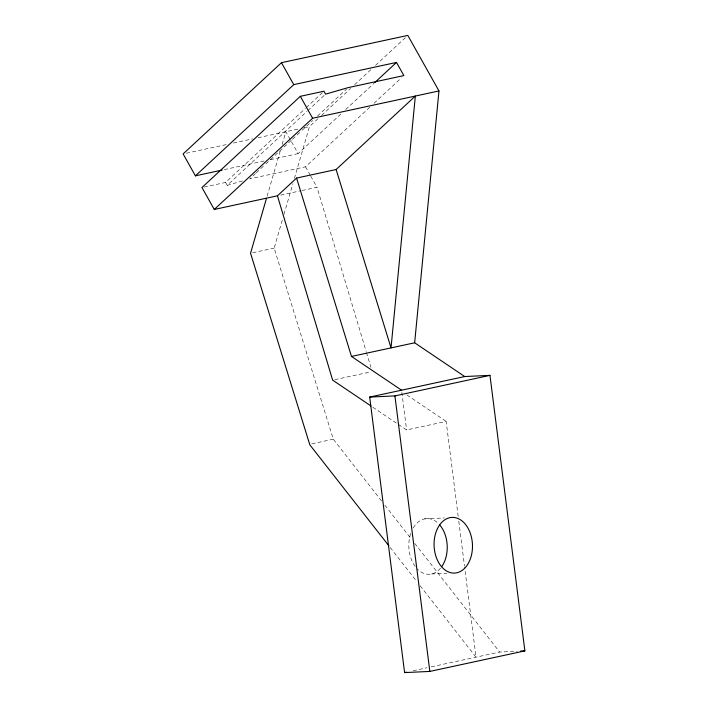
<?xml version="1.0" encoding="UTF-8"?>
<svg xmlns="http://www.w3.org/2000/svg" width="708" height="708" viewBox="0 0 708 708"><rect width="100%" height="100%" fill="white"/><g stroke="black" fill="none" stroke-linecap="round" stroke-linejoin="round"><path stroke-width="0.53" stroke-dasharray="3.54 2.66" d="M267.12 196.169L280.315 150.733M282.156 144.397L285.846 131.715L298.139 153.645L341.672 113.271M381.497 500.875L333.282 439.19L274.155 248.119L282.757 218.533M283.979 214.312L292.882 183.673M294.422 178.389L309.458 126.617L318.326 118.386M204.116 187.071L225.587 182.434L305.396 108.412M306.201 107.669L322.326 92.713M225.587 182.434L227.224 185.354L307.033 111.342M307.838 110.59L324.768 94.89M255.42 173.61L249.782 178.841L305.52 166.796L370.01 106.988M256.225 172.858L265.093 164.637M265.898 163.893L291.696 139.963M292.51 139.219L301.378 130.998M302.183 130.245L312.662 120.528M317.494 116.041L346.522 89.128M321.556 115.395L350.575 88.482M354.602 84.748L371.532 69.048M375.567 65.304L406.197 36.896M345.708 109.528L373.921 83.367M374.045 103.244L401.454 77.827M227.224 185.354L242.605 180.912M186.328 153.22L226.985 144.432M233.41 143.051L252.667 138.883M258.022 137.733L298.723 128.936M304.095 127.776L309.458 126.617M224.303 169.601L264.969 160.813M270.314 159.654L298.139 153.645M280.651 195.116L300.962 190.726M302.033 190.496L316.998 187.266L366.169 351.442M252.685 252.765L274.155 248.119M334.778 379.656L371.125 371.806M311.812 443.827L333.282 439.19M398.383 424.428L406.604 429.96L446.155 421.41L458.244 516.813M413.127 670.759L426.986 667.759M431.252 666.839L499.653 652.059L517.203 651.236M424.543 518.884L444.288 517.955M431.526 573.984L446.89 573.268M406.896 394.958L446.155 421.41M372.815 407.197L397.471 423.809M390.214 547.523L416.773 581.463M420.18 585.808L476.033 657.166L464.643 567.25M384.886 505.22L411.375 539.107M414.773 543.452L499.653 652.059M305.52 166.796L310.219 175.168M310.741 176.097L316.998 187.266M366.478 352.504L370.921 367.337M458.802 521.194L464.501 566.152M401.834 392.347L406.604 429.96M440.509 568.25A27.869 19.187 87.3 0 1 417.145 568.798M415.171 566.444A27.869 19.187 87.3 0 1 410.755 533.363M413.215 527.956A27.869 19.187 87.3 0 1 438.925 524.062"/><path stroke-width="1.06" d="M464.731 376.541L369.682 397.082L404.595 672.6L429.836 671.423L524.885 650.882L489.971 375.364L464.731 376.541L414.649 342.796L438.969 90.943L407.808 35.4L281.465 62.702L183.115 153.919L195.408 175.841L222.162 170.062M266.509 198.284L250.544 253.225L309.839 444.845L388.851 545.78M195.408 175.841L293.767 84.633L396.498 62.428L403.87 75.588L348.132 87.633L325.574 94.146L323.937 91.217L300.325 96.323L201.966 187.531L214.267 209.462L277.439 195.806L296.572 178.071L336.123 169.522L415.348 96.049L391.028 347.894L336.123 169.522M214.267 209.462L312.617 118.245L438.969 90.943M374.727 82.615L396.498 62.428M296.572 178.071L351.478 356.443L414.649 342.796M369.682 397.082L394.914 395.905L489.971 375.364M404.595 672.6L406.728 672.14M520.495 651.086L524.885 650.882M351.478 356.443L401.56 390.196M370.992 405.967L332.636 380.116L277.439 195.806M281.465 62.702L293.767 84.633M300.325 96.323L312.617 118.245M394.914 395.905L429.836 671.423M439.597 524.805A27.869 19.187 87.3 0 1 441.73 566.665M437.438 528.655A27.869 19.187 87.3 0 0 451.748 572.922A27.869 19.187 87.3 0 0 470.616 534.177A27.869 19.187 87.3 0 0 437.438 528.655"/></g></svg>
